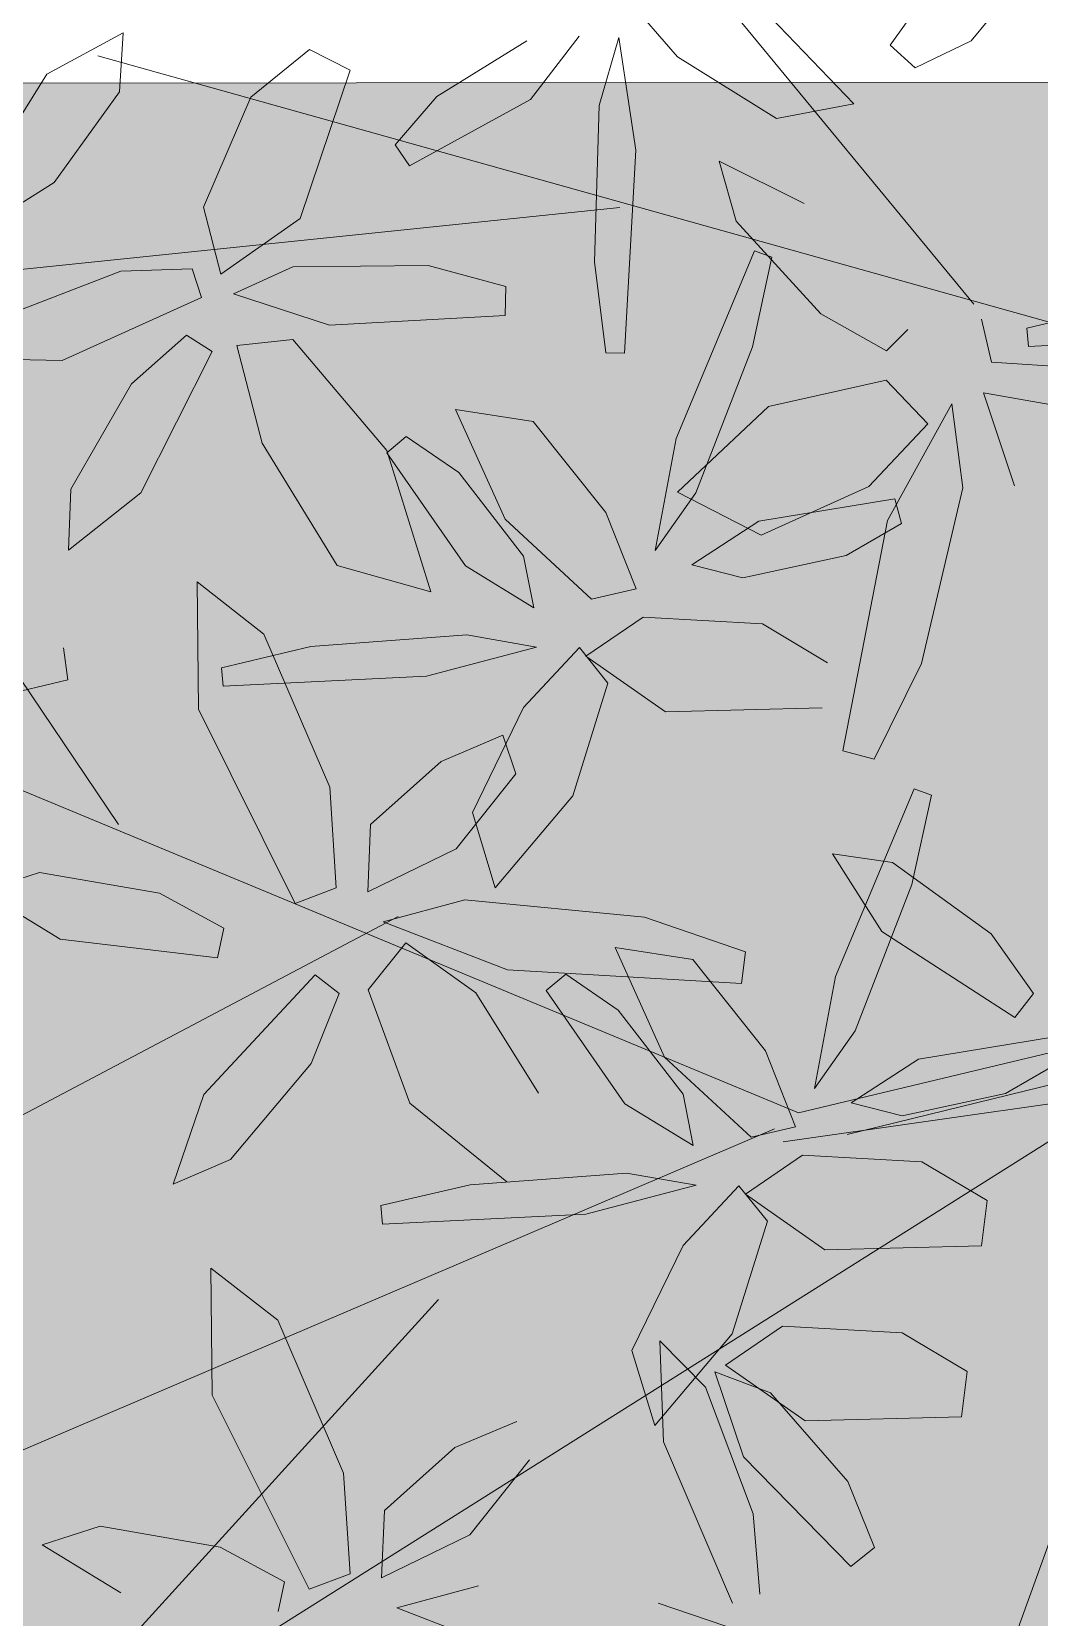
# Model space of a CAD drawing. Header units: metres. Extents: x 349703 to 349913, y 9282546 to 9282694.
# Drawn here: x 349804.349 to 349804.922, y 9282625.848 to 9282626.75 of the extents above; entities that cross this region are included whole.
import ezdxf

# ---------------------------------------------------------------- set-up
doc = ezdxf.new("R2010")
doc.units = ezdxf.units.M
doc.header["$LTSCALE"] = 0.25
doc.layers.add('AREA-VERDE', color=3, linetype='CONTINUOUS', lineweight=9)
doc.layers.add('ARQ-FONDO', color=253, linetype='CONTINUOUS', lineweight=9)

# ---------------------------------------------------------------- blocks, each defined once
blk = doc.blocks.new('ARR2')
at = {"layer": 'ARQ-FONDO', "lineweight": 5}
for p, q in [((2740.4388, 1214.8759), (2739.976, 1215.4379)), ((2740.4321, 1215.1766), (2740.3701, 1215.089)), ((2740.4365, 1215.0925), (2740.4887, 1215.156)), ((2740.1952, 1215.0794), (2740.151, 1215.1302)), ((2740.2716, 1215.112), (2740.34, 1215.0406)), ((2739.7396, 1215.0992), (2739.6768, 1215.065)), ((2739.7365, 1215.0507), (2739.7396, 1215.0992)), ((2739.9972, 1215.0468), (2740.0713, 1215.0925)), ((2740.1143, 1215.0964), (2740.0742, 1215.0442)), ((2740.1309, 1215.0394), (2740.1468, 1215.0953)), ((2740.1468, 1215.0953), (2740.161, 1215.0027)), ((2740.3701, 1215.089), (2740.3905, 1215.0702)), ((2740.3905, 1215.0702), (2740.4365, 1215.0925)), ((2740.9134, 1214.7457), (2739.7186, 1215.0803)), ((2739.8927, 1215.0854), (2739.8445, 1215.0461)), ((2739.9262, 1215.0684), (2739.8927, 1215.0854)), ((2740.2764, 1215.0286), (2740.1952, 1215.0794)), ((2739.6768, 1215.065), (2739.6133, 1214.9633)), ((2739.885, 1214.9464), (2739.9262, 1215.0684)), ((2739.6829, 1214.976), (2739.7365, 1215.0507)), ((2739.9632, 1215.007), (2739.9972, 1215.0468)), ((2739.8445, 1215.0461), (2739.8056, 1214.9557)), ((2740.0742, 1215.0442), (2739.9748, 1214.9897)), ((2740.1269, 1214.9107), (2740.1309, 1215.0394)), ((2740.34, 1215.0406), (2740.2764, 1215.0286)), ((2739.9748, 1214.9897), (2739.9632, 1215.007)), ((2740.161, 1215.0027), (2740.1516, 1214.8357)), ((2740.2295, 1214.9936), (2740.2993, 1214.9588)), ((2740.2433, 1214.9442), (2740.2295, 1214.9936)), ((2739.6351, 1214.946), (2739.6829, 1214.976)), ((2740.1478, 1214.9555), (2739.6101, 1214.8999)), ((2739.8056, 1214.9557), (2739.8197, 1214.9006)), ((2739.8197, 1214.9006), (2739.885, 1214.9464)), ((2740.3129, 1214.8681), (2740.2433, 1214.9442)), ((2740.194, 1214.7655), (2740.2585, 1214.9199)), ((2740.2585, 1214.9199), (2740.2728, 1214.9146)), ((2739.7376, 1214.9031), (2739.6474, 1214.8683)), ((2739.7961, 1214.9051), (2739.7376, 1214.9031)), ((2739.804, 1214.8814), (2739.7961, 1214.9051)), ((2739.879, 1214.9068), (2739.8301, 1214.8844)), ((2739.9901, 1214.9079), (2739.879, 1214.9068)), ((2740.054, 1214.8904), (2739.9901, 1214.9079)), ((2740.1363, 1214.8359), (2740.1269, 1214.9107)), ((2740.2728, 1214.9146), (2740.2568, 1214.841)), ((2740.0534, 1214.8668), (2740.054, 1214.8904)), ((2739.6893, 1214.8297), (2739.804, 1214.8814)), ((2739.8301, 1214.8844), (2739.9091, 1214.8588)), ((2739.9091, 1214.8588), (2740.0534, 1214.8668)), ((2740.3669, 1214.8376), (2740.3129, 1214.8681)), ((2740.4822, 1214.8564), (2740.5556, 1214.8737)), ((2740.3846, 1214.8552), (2740.3669, 1214.8376)), ((2740.4451, 1214.8636), (2740.4533, 1214.8284)), ((2740.4837, 1214.8412), (2740.4822, 1214.8564)), ((2739.7915, 1214.8504), (2739.7464, 1214.8104)), ((2739.8126, 1214.837), (2739.7915, 1214.8504)), ((2739.833, 1214.842), (2739.8791, 1214.847)), ((2739.8538, 1214.7616), (2739.833, 1214.842)), ((2739.8791, 1214.847), (2739.9563, 1214.7558)), ((2740.2568, 1214.841), (2740.2102, 1214.7209)), ((2740.6508, 1214.8495), (2740.4837, 1214.8412)), ((2739.6156, 1214.8313), (2739.6893, 1214.8297)), ((2739.754, 1214.7209), (2739.8126, 1214.837)), ((2740.1516, 1214.8357), (2740.1363, 1214.8359)), ((2740.4533, 1214.8284), (2740.5361, 1214.8228)), ((2740.3668, 1214.8135), (2740.2699, 1214.792)), ((2740.4009, 1214.7777), (2740.3668, 1214.8135)), ((2739.7464, 1214.8104), (2739.6966, 1214.7238)), ((2740.4466, 1214.8032), (2740.5011, 1214.7936)), ((2740.4721, 1214.7265), (2740.4466, 1214.8032)), ((2740.0127, 1214.7894), (2740.0766, 1214.7795)), ((2740.0534, 1214.6993), (2740.0127, 1214.7894)), ((2740.2699, 1214.792), (2740.1951, 1214.7214)), ((2740.4206, 1214.794), (2740.3678, 1214.698)), ((2740.4296, 1214.7249), (2740.4206, 1214.794)), ((2740.0766, 1214.7795), (2740.1363, 1214.7046)), ((2740.3525, 1214.7262), (2740.4009, 1214.7777)), ((2739.9155, 1214.661), (2739.8538, 1214.7616)), ((2739.9562, 1214.7539), (2739.9722, 1214.7673)), ((2739.9722, 1214.7673), (2740.0154, 1214.7377)), ((2740.1767, 1214.6735), (2740.194, 1214.7655)), ((2739.7357, 1214.4481), (2739.5297, 1214.7537)), ((2740.0209, 1214.6608), (2739.9562, 1214.7539)), ((2739.9563, 1214.7558), (2739.9924, 1214.6394)), ((2740.0154, 1214.7377), (2740.0687, 1214.6688)), ((2739.6966, 1214.7238), (2739.6946, 1214.6737)), ((2739.6946, 1214.6737), (2739.754, 1214.7209)), ((2740.2102, 1214.7209), (2740.1767, 1214.6735)), ((2740.1951, 1214.7214), (2740.2639, 1214.6861)), ((2740.2639, 1214.6861), (2740.3525, 1214.7262)), ((2740.3958, 1214.5805), (2740.4296, 1214.7249)), ((2740.2621, 1214.6975), (2740.3739, 1214.7159)), ((2740.3739, 1214.7159), (2740.3792, 1214.6957)), ((2740.1246, 1214.6335), (2740.0534, 1214.6993)), ((2740.1363, 1214.7046), (2740.1611, 1214.6419)), ((2740.2069, 1214.6617), (2740.2621, 1214.6975)), ((2740.3678, 1214.698), (2740.3311, 1214.5088)), ((2740.3792, 1214.6957), (2740.3339, 1214.6694)), ((2740.0687, 1214.6688), (2740.077, 1214.6264)), ((2740.3339, 1214.6694), (2740.2488, 1214.651)), ((2739.9924, 1214.6394), (2739.9155, 1214.661)), ((2740.077, 1214.6264), (2740.0209, 1214.6608)), ((2740.2488, 1214.651), (2740.2069, 1214.6617)), ((2739.8002, 1214.6476), (2739.8013, 1214.543)), ((2739.8551, 1214.6047), (2739.8002, 1214.6476)), ((2740.1611, 1214.6419), (2740.1246, 1214.6335)), ((2740.1668, 1214.6187), (2740.1199, 1214.5866)), ((2740.2651, 1214.6131), (2740.1668, 1214.6187)), ((2739.9093, 1214.4789), (2739.8551, 1214.6047)), ((2739.8937, 1214.5944), (2740.0221, 1214.604)), ((2740.0221, 1214.604), (2740.0793, 1214.594)), ((2740.3185, 1214.5812), (2740.2651, 1214.6131)), ((2739.6939, 1214.5672), (2739.6904, 1214.5933)), ((2739.8203, 1214.5771), (2739.8937, 1214.5944)), ((2740.0793, 1214.594), (2739.9888, 1214.5701)), ((2740.0687, 1214.5443), (2740.1145, 1214.5936)), ((2740.1145, 1214.5936), (2740.1379, 1214.5643)), ((2740.1199, 1214.5866), (2740.1853, 1214.5408)), ((2740.3567, 1214.502), (2740.3958, 1214.5805)), ((2739.5673, 1214.5369), (2739.6939, 1214.5672)), ((2739.8217, 1214.5619), (2739.8203, 1214.5771)), ((2739.9888, 1214.5701), (2739.8217, 1214.5619)), ((2740.1379, 1214.5643), (2740.1091, 1214.4717)), ((2740.2945, 1214.2111), (2739.492, 1214.5443)), ((2739.8013, 1214.543), (2739.8809, 1214.3833)), ((2740.0267, 1214.4581), (2740.0687, 1214.5443)), ((2740.1853, 1214.5408), (2740.314, 1214.544)), ((2740.0008, 1214.4999), (2740.0516, 1214.5215)), ((2740.0516, 1214.5215), (2740.0623, 1214.4899)), ((2739.9428, 1214.4481), (2740.0008, 1214.4999)), ((2740.3311, 1214.5088), (2740.3567, 1214.502)), ((2740.0623, 1214.4899), (2740.0131, 1214.4282)), ((2739.9147, 1214.3961), (2739.9093, 1214.4789)), ((2740.3251, 1214.3232), (2740.3896, 1214.4776)), ((2740.3896, 1214.4776), (2740.4039, 1214.4723)), ((2740.1091, 1214.4717), (2740.0453, 1214.3962)), ((2740.4039, 1214.4723), (2740.3879, 1214.3987)), ((2739.9405, 1214.3928), (2739.9428, 1214.4481)), ((2740.0453, 1214.3962), (2740.0267, 1214.4581)), ((2740.0131, 1214.4282), (2739.9405, 1214.3928)), ((2740.3225, 1214.4241), (2740.3631, 1214.3601)), ((2740.372, 1214.4168), (2740.3225, 1214.4241)), ((2739.6708, 1214.4087), (2739.6231, 1214.3935)), ((2739.7693, 1214.3916), (2739.6708, 1214.4087)), ((2740.4529, 1214.3582), (2740.372, 1214.4168)), ((2739.8809, 1214.3833), (2739.9147, 1214.3961)), ((2740.3879, 1214.3987), (2740.3413, 1214.2785)), ((2739.6231, 1214.3935), (2739.6878, 1214.3539)), ((2739.8223, 1214.3629), (2739.7693, 1214.3916)), ((2740.0204, 1214.3863), (2739.9531, 1214.3682)), ((2740.168, 1214.372), (2740.0204, 1214.3863)), ((2739.9655, 1214.3726), (2739.4378, 1214.0937)), ((2740.251, 1214.3436), (2740.168, 1214.372)), ((2739.817, 1214.3385), (2739.8223, 1214.3629)), ((2739.9531, 1214.3682), (2740.0553, 1214.3287)), ((2740.9352, 1214.3642), (2740.2945, 1214.2111)), ((2740.3631, 1214.3601), (2740.4724, 1214.2895)), ((2740.4879, 1214.3091), (2740.4529, 1214.3582)), ((2739.6878, 1214.3539), (2739.817, 1214.3385)), ((2739.9718, 1214.3509), (2739.9409, 1214.3123)), ((2740.0294, 1214.3098), (2739.9718, 1214.3509)), ((2740.1438, 1214.347), (2740.2077, 1214.3372)), ((2740.1845, 1214.2569), (2740.1438, 1214.347)), ((2740.2477, 1214.3174), (2740.251, 1214.3436)), ((2740.2077, 1214.3372), (2740.2674, 1214.2622)), ((2740.3345, 1214.1933), (2740.9358, 1214.3402)), ((2739.8059, 1214.2262), (2739.8972, 1214.3245)), ((2739.8972, 1214.3245), (2739.917, 1214.3092)), ((2740.0553, 1214.3287), (2740.2477, 1214.3174)), ((2740.0873, 1214.3116), (2740.1033, 1214.325)), ((2740.1033, 1214.325), (2740.1465, 1214.2954)), ((2740.3077, 1214.2312), (2740.3251, 1214.3232)), ((2739.917, 1214.3092), (2739.8939, 1214.2517)), ((2739.9409, 1214.3123), (2739.9751, 1214.2191)), ((2740.0808, 1214.2273), (2740.0294, 1214.3098)), ((2740.152, 1214.2185), (2740.0873, 1214.3116)), ((2740.4724, 1214.2895), (2740.4879, 1214.3091)), ((2740.1465, 1214.2954), (2740.1997, 1214.2265)), ((2740.3413, 1214.2785), (2740.3077, 1214.2312)), ((2740.3932, 1214.2552), (2740.505, 1214.2735)), ((2739.8939, 1214.2517), (2739.8278, 1214.1726)), ((2740.2557, 1214.1911), (2740.1845, 1214.2569)), ((2740.2674, 1214.2622), (2740.2922, 1214.1996)), ((2740.338, 1214.2193), (2740.3932, 1214.2552)), ((2740.5103, 1214.2534), (2740.4649, 1214.2271)), ((2739.6024, 1213.6218), (2740.5631, 1214.2272)), ((2739.7806, 1214.1524), (2739.8059, 1214.2262)), ((2740.1997, 1214.2265), (2740.2081, 1214.1841)), ((2740.2821, 1214.1872), (2740.5631, 1214.2272)), ((2740.6354, 1214.2321), (2740.3772, 1213.5152)), ((2740.4649, 1214.2271), (2740.3798, 1214.2087)), ((2739.9751, 1214.2191), (2740.055, 1214.1543)), ((2740.2081, 1214.1841), (2740.152, 1214.2185)), ((2740.3798, 1214.2087), (2740.338, 1214.2193)), ((2740.2922, 1214.1996), (2740.2557, 1214.1911)), ((2740.275, 1214.1978), (2739.5306, 1213.8801)), ((2740.2979, 1214.1764), (2740.251, 1214.1443)), ((2740.3961, 1214.1708), (2740.2979, 1214.1764)), ((2739.8278, 1214.1726), (2739.7806, 1214.1524)), ((2740.0247, 1214.152), (2740.1532, 1214.1616)), ((2740.1532, 1214.1616), (2740.2104, 1214.1517)), ((2740.4496, 1214.1389), (2740.3961, 1214.1708)), ((2739.9514, 1214.1348), (2740.0247, 1214.152)), ((2740.2104, 1214.1517), (2740.1199, 1214.1278)), ((2740.1997, 1214.1019), (2740.2456, 1214.1512)), ((2740.2456, 1214.1512), (2740.269, 1214.1219)), ((2739.9528, 1214.1196), (2739.9514, 1214.1348)), ((2740.251, 1214.1443), (2740.3164, 1214.0985)), ((2740.4451, 1214.1016), (2740.4496, 1214.1389)), ((2740.1199, 1214.1278), (2739.9528, 1214.1196)), ((2740.269, 1214.1219), (2740.2402, 1214.0293)), ((2740.1577, 1214.0158), (2740.1997, 1214.1019)), ((2740.3164, 1214.0985), (2740.4451, 1214.1016)), ((2739.8116, 1214.0835), (2739.8126, 1213.9789)), ((2739.8665, 1214.0407), (2739.8116, 1214.0835)), ((2739.9988, 1214.0577), (2739.6024, 1213.6218)), ((2739.9206, 1213.9149), (2739.8665, 1214.0407)), ((2740.2815, 1214.0357), (2740.2346, 1214.0036)), ((2740.3798, 1214.0302), (2740.2815, 1214.0357)), ((2740.4332, 1213.9983), (2740.3798, 1214.0302)), ((2740.2402, 1214.0293), (2740.1764, 1213.9539)), ((2740.1806, 1214.0237), (2740.1836, 1213.9407)), ((2740.2183, 1213.9854), (2740.1806, 1214.0237)), ((2740.1764, 1213.9539), (2740.1577, 1214.0158)), ((2740.2346, 1214.0036), (2740.3, 1213.9579)), ((2740.2258, 1213.998), (2740.2495, 1213.9283)), ((2740.2715, 1213.9808), (2740.2258, 1213.998)), ((2740.4287, 1213.961), (2740.4332, 1213.9983)), ((2739.8126, 1213.9789), (2739.8923, 1213.8193)), ((2740.2574, 1213.8814), (2740.2183, 1213.9854)), ((2740.3351, 1213.908), (2740.2715, 1213.9808)), ((2740.0122, 1213.9358), (2740.063, 1213.9574)), ((2740.3, 1213.9579), (2740.4287, 1213.961)), ((2740.1836, 1213.9407), (2740.2405, 1213.8078)), ((2739.9542, 1213.884), (2740.0122, 1213.9358)), ((2740.0736, 1213.9259), (2740.0245, 1213.8642)), ((2740.2495, 1213.9283), (2740.3375, 1213.8381)), ((2739.926, 1213.8321), (2739.9206, 1213.9149)), ((2740.357, 1213.8537), (2740.3351, 1213.908)), ((2739.9519, 1213.8288), (2739.9542, 1213.884)), ((2740.2628, 1213.8153), (2740.2574, 1213.8814)), ((2739.7206, 1213.8712), (2739.6729, 1213.856)), ((2739.8191, 1213.8541), (2739.7206, 1213.8712)), ((2740.0245, 1213.8642), (2739.9519, 1213.8288)), ((2739.6729, 1213.856), (2739.7376, 1213.8164)), ((2739.8721, 1213.8254), (2739.8191, 1213.8541)), ((2740.3375, 1213.8381), (2740.357, 1213.8537)), ((2739.8668, 1213.801), (2739.8721, 1213.8254)), ((2739.8923, 1213.8193), (2739.926, 1213.8321)), ((2740.0317, 1213.8223), (2739.9645, 1213.8042)), ((2740.2623, 1213.7796), (2740.1793, 1213.808)), ((2739.9645, 1213.8042), (2740.0667, 1213.7646))]:
    blk.add_line(p, q, dxfattribs=at)

msp = doc.modelspace()

# ---------------------------------------------------------------- hatches: boundary and pattern name
at = {"layer": 'AREA-VERDE', "lineweight": 0, "true_color": 0xc4e4b2, "transparency": 33554687}
h = msp.add_hatch(color=3, dxfattribs=at)
h.dxf.hatch_style = 1
h.paths.add_polyline_path([(349810.34134, 9282626.72458), (349798.27596, 9282626.71695), (349798.27596, 9282620.77184), (349810.34134, 9282620.77946)])
h.paths.add_polyline_path([(349799.27596, 9282625.71695), (349809.69309, 9282625.71695), (349809.69309, 9282621.77184), (349799.27596, 9282621.77184)], flags=16)

# ---------------------------------------------------------------- linework, layer by layer
at = {"layer": 'ARQ-FONDO'}
msp.add_lwpolyline([(349798.27596, 9282626.71695), (349810.34134, 9282626.72458), (349810.34134, 9282620.77946), (349798.27596, 9282620.77184)], close=True, dxfattribs=at)

# ---------------------------------------------------------------- block references
at = {"layer": 'ARQ-FONDO', "xscale": 0.6917913537138002, "yscale": 0.6917913537138002, "zscale": 0.6917913537138002}
msp.add_blockref('ARR2', (347909.07317, 9281786.15426), dxfattribs=at)

doc.saveas('drawing.dxf')
